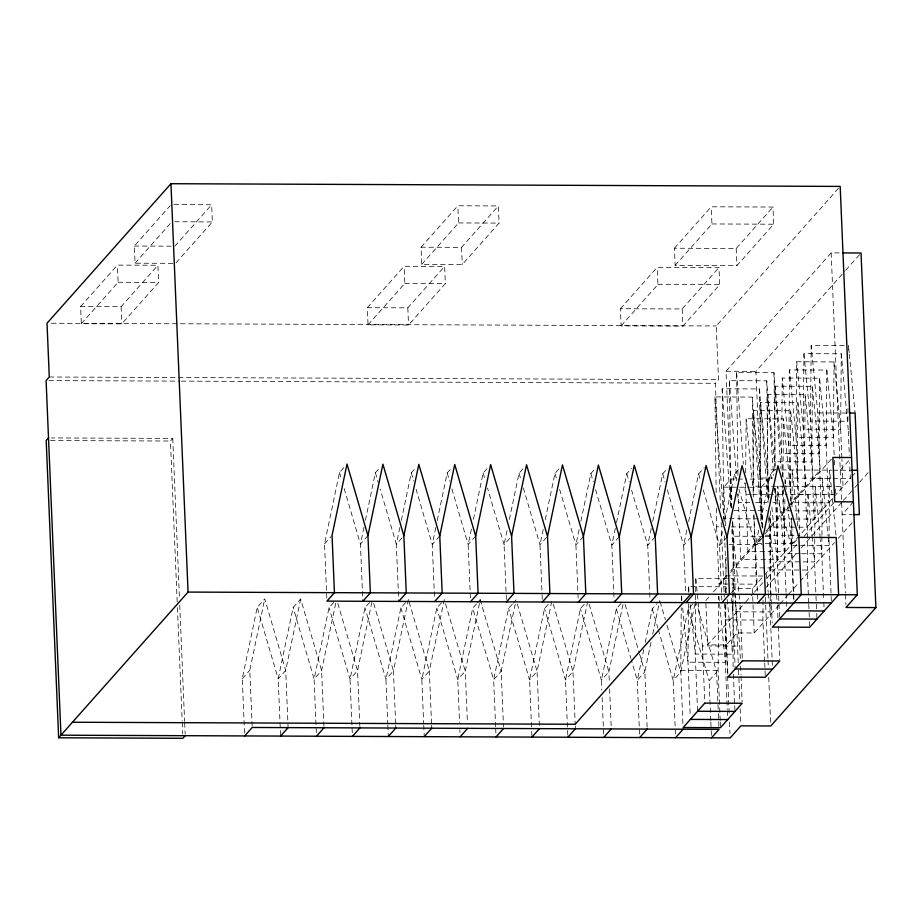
<?xml version="1.0" encoding="UTF-8"?>
<svg xmlns="http://www.w3.org/2000/svg" width="922" height="922" viewBox="0 0 922 922"><rect width="100%" height="100%" fill="white"/><g stroke="black" fill="none" stroke-linecap="round" stroke-linejoin="round"><path stroke-width="0.69" stroke-dasharray="4.61 3.46" d="M682.879 723.493L680.759 670.329L681.266 607.598M681.323 600.476L681.37 594.771M688.457 603.749L687.985 662.192L690.255 716.532M688.55 592.339L688.596 586.634L725.948 586.784L726.49 592.408M695.637 601.317L695.211 654.055L697.539 709.825M695.649 599.888L695.822 578.497L733.174 578.647L735.652 603.933M720.197 720.531L718.1 670.478L718.711 596.35M727.838 674.247L725.556 619.918L725.683 604.233M725.775 592.823L726.075 557.188M725.81 603.898L725.326 662.342L727.308 709.537M725.902 592.489L725.948 586.784M732.932 593.249L732.783 611.782L735.18 668.969M732.944 591.82L733.405 536.224L732.736 520.492M732.944 605.742L733.094 667.079M732.955 604.313L733.174 578.647M745.598 482.874L747.903 551.483L785.256 551.633L782.225 485.836M745.679 472.894L746.129 418.726L783.47 418.876L790.085 486.297L790.857 504.887M765.225 535.221L799.708 535.359L797.311 478.161L790.696 410.739L753.355 410.59L753.159 496.163M769.098 515.629L769.582 527.073L806.934 527.223L804.537 470.036L797.922 402.603L760.581 402.453L759.959 478.011L762.056 528.064M764.638 661.535L762.909 620.068L763.082 598.678M795.479 519.017L814.161 519.086L811.763 461.899L805.148 394.466L767.807 394.316L767.185 469.874L768.568 502.767M771.414 604.221L769.974 569.9L770.469 510.027M770.262 596.246L770.135 611.931L772.406 666.26M770.273 594.817L770.746 536.374L769.847 514.925M783.135 489.352L784.034 510.8L821.375 510.949L818.978 453.762L812.374 386.33L775.022 386.18L774.768 470.324M834.156 454.65L833.43 437.489L826.827 370.068L789.474 369.918L788.863 445.476L791.26 502.663L828.601 502.824L826.204 445.626L819.6 378.204L782.248 378.043L781.637 453.612L782.594 476.49M782.859 494.434L782.893 490.158M782.997 477.331L783.47 418.876M784.864 499.459L784.426 553.638L786.04 592.235M784.991 483.773L785.037 478.069L785.59 483.693M790.085 486.297L790.696 410.739M791.837 522.682L791.652 545.501L794.049 602.688M791.963 507.008L792.263 469.932L797.91 527.534M841.855 457.946L840.657 429.352L834.053 361.931L796.7 361.781L796.089 437.339L798.487 494.538L834.398 494.676M797.311 478.161L797.922 402.603M848.24 429.802L841.279 353.794L803.926 353.645L803.316 429.203L805.713 486.401M804.537 470.036L805.148 394.466M808.698 602.942L807.326 570.05L807.937 494.492L784.956 494.399M844.195 345.646L811.153 345.508L810.542 421.066L812.939 478.264L831.609 478.334M812.374 386.33L811.763 461.899L774.411 461.749L767.807 394.316M819.6 378.204L818.978 453.762L781.637 453.612L775.022 386.18M821.917 536.673L821.779 553.788L823.749 600.971M821.928 535.256L822.389 478.218L784.38 478.115M826.827 370.068L826.204 445.626L788.863 445.476L782.248 378.043M829.039 539.946L831.39 602.838M829.051 538.517L829.616 470.093L836.219 537.514M834.053 361.931L833.43 437.489L796.089 437.339L789.474 369.918M841.279 353.794L840.657 429.352L803.316 429.203L796.7 361.781M847.986 408.388L847.883 421.216L810.542 421.066L803.926 353.645M848.471 349.934L848.505 345.658L849.185 352.688M244.56 733.071L242.279 678.73L257.238 607.321L264.752 598.851L285.705 670.421L288.102 727.619M252.132 726.04L249.793 670.271L264.752 598.851M323.956 726.329L321.617 670.571L300.664 599L293.15 607.46L278.19 678.88L280.588 736.079M300.664 599L285.705 670.421L278.19 678.88L257.238 607.321M326.803 598.263L324.532 543.934L339.492 472.513L344.183 467.224M333.764 602.32L329.062 607.61L314.102 679.03L316.384 733.359M335.7 603.345L321.617 670.571L314.102 679.03L293.15 607.46M363.96 527.269L360.433 544.084L362.772 599.842M365.423 520.273L375.392 472.663L380.095 467.373M369.664 602.469L364.974 607.748L350.014 679.168L352.296 733.509M371.9 602.089L357.529 670.709L359.626 720.762M399.871 527.419L396.345 544.222L398.742 601.421M401.335 520.411L411.304 472.802L416.006 467.512M405.576 602.608L400.886 607.898L385.926 679.318L387.782 723.643M408.4 599.438L393.44 670.859L395.653 723.758M435.783 527.568L432.257 544.372L434.539 598.701M437.247 520.561L447.216 472.951L451.918 467.661M441.488 602.758L436.798 608.047L421.838 679.468L423.694 723.793M444.312 599.588L429.352 670.997L431.565 723.908M471.396 529.113L468.169 544.51L470.451 598.851M473.447 519.305L483.128 473.09L488.764 466.751M476.455 603.956L472.698 608.186L457.75 679.606L459.548 722.502M477.4 602.896L480.212 599.726L465.264 671.147L467.419 722.618M507.008 530.657L504.08 544.66L506.42 600.429M509.359 519.455L519.04 473.24L524.676 466.889M512.367 604.106L508.61 608.336L493.65 679.756L495.633 726.939M515.248 604.071L501.165 671.297L503.504 727.055M543.219 529.401L539.992 544.81L542.032 593.422M545.271 519.593L554.952 473.389L560.588 467.039M548.279 604.244L544.522 608.474L529.562 679.894L531.66 729.947M551.748 601.421L537.077 671.435L539.474 728.634M579.131 529.551L575.904 544.948L577.875 592.131M580.883 521.149L590.864 473.528L595.554 468.238M584.191 604.394L580.434 608.624L565.474 680.044L567.871 737.243M587.66 601.57L572.988 671.585L575.213 724.485M615.331 528.294L611.816 545.098L614.144 600.856M616.507 522.693L626.764 473.678L631.466 468.388M621.036 603.484L616.345 608.774L601.386 680.194L601.801 690.198M622.984 604.509L608.9 671.735L609.384 683.167M651.243 528.433L647.717 545.236L649.998 599.577M652.707 521.437L662.676 473.827L667.378 468.537M643.752 649.526L637.298 680.332L639.695 737.531M645.216 642.53L652.257 608.912L656.948 603.633M650.967 642.473L644.812 671.873L647.209 729.072M652.73 634.059L659.772 600.452M686.855 529.977L683.628 545.386L685.611 592.569M688.619 521.575L698.588 473.966L704.224 467.627M692.86 603.772L688.169 609.062L673.21 680.482L675.48 734.811M658.296 629.565L673.21 680.482L680.724 672.023L695.096 603.403M722.479 531.533L719.54 545.536L721.822 599.865M724.819 520.331L734.5 474.115L740.136 467.765M758.679 530.277L755.452 545.674L757.849 602.873M760.731 520.469L770.412 474.254L776.047 467.915M80.606 306.53L117.405 265.11L157.904 265.271L158.63 282.432L121.831 323.853L81.332 323.691L80.606 306.53L121.116 306.692L157.904 265.271M173.924 204.615L211.634 204.776L212.36 221.937L175.56 263.358L135.061 263.196L134.335 246.036L170.19 205.675M81.332 323.691L118.12 282.259L117.405 265.11M135.061 263.196L170.904 222.824M174.846 246.197L211.634 204.776M177.185 601.87L170.443 441.027L172.748 438.423L51.355 437.927M367.313 307.694L404.113 266.262L444.611 266.435L445.338 283.584L408.538 325.017L368.039 324.844L367.313 307.694L407.824 307.856L444.611 266.435M421.043 247.188L457.842 205.767L498.341 205.929L499.067 223.089L462.268 264.522L421.769 264.349L421.043 247.188L461.553 247.361L498.341 205.929M368.039 324.844L404.827 283.423L404.113 266.262M421.769 264.349L458.557 222.928L457.842 205.767M324.532 543.934L331.102 536.535M367.947 535.613L360.433 544.084L343.918 487.646M242.279 678.73L249.793 670.271M401.98 537.883L396.345 544.222L380.233 489.179M620.414 308.72L657.202 267.288L718.976 267.541L719.69 284.702L682.902 326.123L621.128 325.869L620.414 308.72L682.176 308.962L718.976 267.541M674.431 248.225L711.219 206.793L772.982 207.047L773.708 224.207L736.92 265.628L675.146 265.375L674.431 248.225L736.194 248.467L772.982 207.047M621.128 325.869L657.928 284.449L657.202 267.288M675.146 265.375L711.945 223.954L711.219 206.793M439.771 535.913L432.257 544.372L416.145 489.317M475.683 536.051L468.169 544.51L451.653 488.084M509.716 538.31L504.08 544.66L487.565 488.234M720.555 508.195L715.322 383.298L718.503 379.714L716.256 325.95L840.184 186.417M546.562 537.399L539.992 544.81L523.062 487M513.312 603.046L516.124 599.876M731.745 507.987L726.017 371.255L831.16 252.87L841.118 252.916M583.419 536.489L575.904 544.948L559.377 488.522M762.471 528.26L755.89 371.37L844.794 271.287M845.739 270.215L861.033 252.997M619.33 536.639L611.816 545.098L595.289 488.672M655.231 536.777L647.717 545.236L631.605 490.193M725.395 525.77L723.782 487.162L731.008 479.025L746.808 479.083M691.143 536.927L683.628 545.386L667.113 488.96M762.805 527.349L761.123 487.312L768.349 479.175L748.238 479.094M727.055 537.077L719.54 545.536L703.025 489.109M753.804 515.559L756.351 584.168L719.01 584.018L726.236 575.881L724.554 535.843M730.743 570.799L762.356 535.209M765.975 531.141L787.642 506.731M788.552 505.717L820.165 470.128L817.768 412.929L811.153 345.508M705.756 600.556L709.583 596.246M713.409 591.947L726.79 576.884M730.604 572.574L761.192 538.148M765.018 533.838L789.866 505.867M790.822 504.783L832.866 457.439M762.021 538.275L755.452 545.674L738.937 489.248M731.561 592.604L735.122 588.593L752.364 588.662L763.577 576.031L726.236 575.881M840.265 470.208L849.658 459.629M764.476 575.017L850.81 477.815M851.767 476.732L857.506 470.278M793.577 598.724L791.364 545.824L797.933 538.425M779.078 605.005L754.219 632.988L736.989 632.918L726.294 644.951L707.623 644.881L744.895 602.919M745.852 601.836L753.493 593.226M754.45 592.154L763.047 582.474M766.874 578.163L797.449 543.738M804.145 536.201L834.721 501.764M765.963 587.637L797.507 552.117M801.322 547.818L810.887 537.053M811.844 535.982L842.431 501.545M843.388 500.462L853.899 488.625M854.855 487.554L858.682 483.243M859.638 482.171L870.149 470.335M853.403 501.845L842.132 514.534L852.182 514.58M710.793 720.658L709.122 680.632L716.636 672.161L696.49 603.357M780.035 603.933L787.676 595.324M788.633 594.241L799.144 582.404M800.1 581.333L834.514 542.585M838.34 538.275L852.677 522.14M174.638 221.776L212.36 221.937M458.557 222.928L499.067 223.089M711.945 223.954L773.708 224.207M134.335 246.036L172.057 246.186M118.12 282.259L158.63 282.432M404.827 283.423L445.338 283.584M657.928 284.449L719.69 284.702M51.344 323.253L716.256 325.95M726.017 371.255L755.89 371.37M737.934 475.303L736.62 372.523L773.973 372.672L780.98 468.653M49.281 377.006L718.503 379.714M731.019 507.699L729.394 380.659L766.747 380.809L773.65 475.349M48.981 380.59L179.94 381.12M181.38 381.132L715.322 383.298M723.954 521.552L722.168 388.796L759.521 388.946L767.784 502.11M716.175 492.567L714.953 396.933L752.294 397.082L761.365 523.131M817.768 412.929L847.929 413.056M50.48 440.543L170.443 441.027M775.805 469.909L767.185 469.874L760.581 402.453M781.545 469.932L831.656 470.174M833.085 470.174L850.326 470.255M772.89 478.069L759.959 478.011L753.355 410.59M833.039 478.345L850.28 478.414L849.623 462.683M784.334 486.274L752.732 486.148L746.129 418.726M785.774 486.286L834.433 486.516M835.874 486.516L843.054 486.551L841.913 459.387M723.782 487.162L738.142 487.219M739.582 487.219L748.191 487.254M749.632 487.265L761.123 487.312M751.257 494.307L745.506 494.284L744.676 482.828M752.698 494.319L783.516 494.399M749.77 502.467L738.28 502.421L737.658 493.823M755.521 502.49L767.012 502.536M772.763 502.559L775.633 502.571L778.03 559.769L740.677 559.608L738.176 493.858M733.935 510.569L766.966 510.696M758.31 518.832L723.839 518.694L714.953 396.933M794.049 519.005L776.808 518.936L775.552 488.914M716.371 508.264L716.613 526.819L722.352 526.842M730.973 526.877L753.954 526.981M763.566 536.339L733.405 536.224L740.009 603.645M765.006 536.35L770.746 536.374L777.361 603.795M729.048 544.36L762.091 544.499M800.227 553.696L784.426 553.638L777.822 486.205L777.2 561.763L778.583 594.655M801.667 553.707L821.779 553.788L820.396 539.739M769.974 569.9L807.326 570.05M725.556 619.918L762.909 620.068M695.822 578.497L702.437 645.93L739.778 646.08L740.32 658.942M680.759 670.329L718.1 670.478M770.412 474.254L772.429 481.134M774.445 488.026L791.364 545.824M734.5 474.115L736.517 480.996M698.588 473.966L700.605 480.846M662.676 473.827L665.096 482.079M688.169 609.062L709.122 680.632M626.764 473.678L629.184 481.929M660.175 601.836L665.407 619.722M667.021 625.231L680.724 672.023M652.257 608.912L657.893 628.182M590.864 473.528L593.272 481.791M625.07 604.44L639.165 652.603M639.568 653.986L644.812 671.873L637.298 680.332L631.247 659.691M616.345 608.774L630.844 658.32M554.952 473.389L556.969 480.27M589.158 604.29L608.9 671.735L601.386 680.194L580.434 608.624M519.04 473.24L521.057 480.12M553.246 604.152L572.988 671.585L565.474 680.044L544.522 608.474M483.128 473.09L485.145 479.97M517.334 604.002L537.077 671.435L529.562 679.894L508.61 608.336M447.216 472.951L449.636 481.203M480.212 599.726L501.165 671.297L493.65 679.756L472.698 608.186M411.304 472.802L413.724 481.065M445.51 603.714L465.264 671.147L457.75 679.606L436.798 608.047M375.392 472.663L378.216 482.287M409.207 602.193L429.352 670.997L421.838 679.468L400.886 607.898M339.492 472.513L341.497 479.394M373.698 603.426L393.44 670.859L385.926 679.318L364.974 607.748M337.786 603.276L357.529 670.709L350.014 679.168L329.062 607.61M849.323 354.083L855.109 413.079M822.389 478.218L828.037 535.82M828.175 537.226L828.993 545.651L791.652 545.501L787.93 507.573M820.257 538.333L815.163 486.355L814.552 561.924L815.924 594.805M807.937 494.492L811.936 535.233M812.075 536.639L814.552 561.924L777.2 561.763L771.553 504.173M785.728 485.099L786.143 489.305M766.413 574.003L768.199 592.258M768.337 593.664L770.135 611.931L732.783 611.782L730.996 593.514M735.791 605.339L739.778 646.08M727.181 599.427L732.552 654.217L695.211 654.055L690.244 603.495M718.86 596.327L725.326 662.342L687.985 662.192L682.476 606.008M688.596 586.634L689.149 592.258M681.508 596.177L681.923 600.395M774.584 488.245L775.633 502.571L775.448 488.291M736.62 372.523L743.316 464.204M729.394 380.659L736.713 480.927M722.168 388.796L730.846 507.688M848.309 431.231L849.323 455.537M831.16 252.87L845.416 593.123M845.486 594.552L845.9 604.602M834.387 460.366L834.629 466.083M835.586 488.96L835.828 494.688M823.807 602.4L824.049 608.117M815.982 596.234L816.65 611.966M816.708 613.395L816.95 619.111M808.755 604.371L809.424 620.103M809.481 621.532L809.654 625.819M791.399 517.761L792.482 543.496L755.13 543.346L753.931 514.741M786.109 593.664L786.708 607.967M778.641 596.085L779.597 618.962M777.419 605.224L777.961 618.097M778.318 626.672L779.689 659.564M768.349 479.175L769.132 497.765M768.706 517.853L770.804 567.894L733.451 567.745L731.722 526.278M771.472 605.65L772.198 622.811M765.364 597.295L767.945 658.769M768.003 660.21L768.303 667.355M768.718 677.359L770.642 723.113M764.707 662.964L765.306 677.255M752.364 588.662L754.219 632.988M736.194 248.467L736.92 265.628M740.066 605.074L742.348 659.403M740.62 666.099L740.977 674.673M741.034 676.103L742.118 701.838M731.008 479.025L731.964 501.902M732.287 520.942L738.245 662.941M738.545 670.087L739.859 701.55M740.159 708.695L740.815 724.427M733.393 674.236L734.65 704.258M734.707 705.687L734.892 709.975M721.165 522.555L724.289 597.202M724.554 603.495L727.539 674.731M727.596 676.16L729.29 716.359M729.521 722.099L730.005 733.589M727.366 710.966L727.608 716.682M716.613 526.819L719.01 584.018M720.255 721.961L720.497 727.677M716.636 672.161L718.307 712.199M718.365 713.628L719.033 729.36M705.883 603.414L707.623 644.881M710.85 722.087L711.15 729.244M711.219 730.673L711.45 736.39M702.437 645.93L704.765 701.688M682.176 308.962L682.902 326.123M609.615 688.884L611.24 727.493M602.101 697.343L603.726 735.952M577.933 593.561L578.175 599.288M575.27 725.914L575.386 728.783M542.09 594.851L542.332 600.568M531.717 731.377L531.959 737.093M495.69 728.368L495.932 734.085M461.553 247.361L462.268 264.522M459.848 729.648L459.963 732.517M431.623 725.337L431.75 728.196M407.824 307.856L408.538 325.017M423.751 725.222L424.235 736.655M395.711 725.188L395.838 728.046M387.839 725.072L388.323 736.517M359.684 722.191L359.868 726.478M172.748 438.423L179.433 597.825M179.732 605.005L184.607 721.327M184.665 722.767L185.149 734.258M177.427 607.61L182.176 721.062M182.233 722.491L182.717 733.981M121.116 306.692L121.831 323.853M773.973 372.672L775.206 469.736M766.747 380.809L768.291 502.144M759.521 388.946L761.18 518.844M752.294 397.082L753.574 497.004"/><path stroke-width="1.38" d="M362.83 601.271L370.344 592.811L367.947 535.613L382.907 464.192L403.859 535.763L406.256 592.961L398.742 601.421M403.859 535.763L418.819 464.342L439.771 535.913L442.168 593.1L434.654 601.559M439.771 535.913L454.73 464.492L475.683 536.051L478.08 593.249L470.566 601.709M475.683 536.051L490.642 464.63L511.595 536.201L513.992 593.399L506.478 601.859M511.595 536.201L526.554 464.78L547.507 536.35L549.904 593.538L542.39 601.997M547.507 536.35L562.466 464.93L583.419 536.489L585.816 593.687L578.301 602.147M583.419 536.489L598.378 465.068L619.33 536.639L621.728 593.826L614.213 602.285M619.33 536.639L634.278 465.218L655.231 536.777L657.628 593.975L650.114 602.435M655.231 536.777L670.19 465.356L691.143 536.927L693.54 594.125L686.026 602.585M691.143 536.927L706.102 465.506L727.055 537.077L729.452 594.264L721.938 602.723M727.055 537.077L742.014 465.656L762.967 537.215L765.364 594.413L757.849 602.873M762.967 537.215L777.926 465.794L798.878 537.365L801.276 594.552L772.371 627.098L809.723 627.248L838.617 594.713L836.219 537.514L798.878 537.365M875.9 607.598L846.027 607.471L857.299 594.782L840.184 186.417L170.95 183.709L47.022 323.242L49.281 377.006L46.1 380.579L60.967 735.191L730.189 737.9L740.885 725.856L770.757 725.983L875.9 607.598L861.033 252.997L842.547 252.916M48.509 437.915L46.192 440.52L58.651 737.784L182.902 738.292L185.207 735.687M58.651 737.784L188.065 592.074L170.95 183.709M244.676 735.929L252.19 727.47L719.033 729.36L711.519 737.819M280.588 736.079L288.102 727.619M316.5 736.217L324.014 727.758M352.411 736.367L359.926 727.907M388.323 736.517L395.838 728.046M424.235 736.655L431.75 728.196M460.147 736.805L467.661 728.345M496.048 736.943L503.562 728.484M531.959 737.093L539.474 728.634M690.808 594.114L575.213 724.266L72.469 722.237M567.871 737.243L575.386 728.783M603.783 737.381L611.298 728.922M639.695 737.531L647.209 729.072M675.607 737.681L683.121 729.21M849.358 413.056L855.109 413.079L859.362 514.603L853.622 514.58M851.536 457.519L832.866 457.439L834.721 501.764L853.403 501.845M851.755 470.255L857.506 470.278M188.065 592.074L857.299 594.782M794.049 602.688L831.39 602.838M793.761 603.023L326.93 601.132L334.444 592.662L332.047 535.475L347.006 464.054L367.947 535.613M786.823 610.825L824.176 610.975M779.597 618.962L816.95 619.111M735.18 668.969L772.532 669.118M697.608 711.254L734.949 711.404M690.382 719.391L727.723 719.54M704.834 703.117L683.156 727.527L720.497 727.677L742.175 703.267L704.834 703.117M742.406 660.832L727.954 677.105L765.306 677.255L779.758 660.993L742.406 660.832"/></g></svg>
